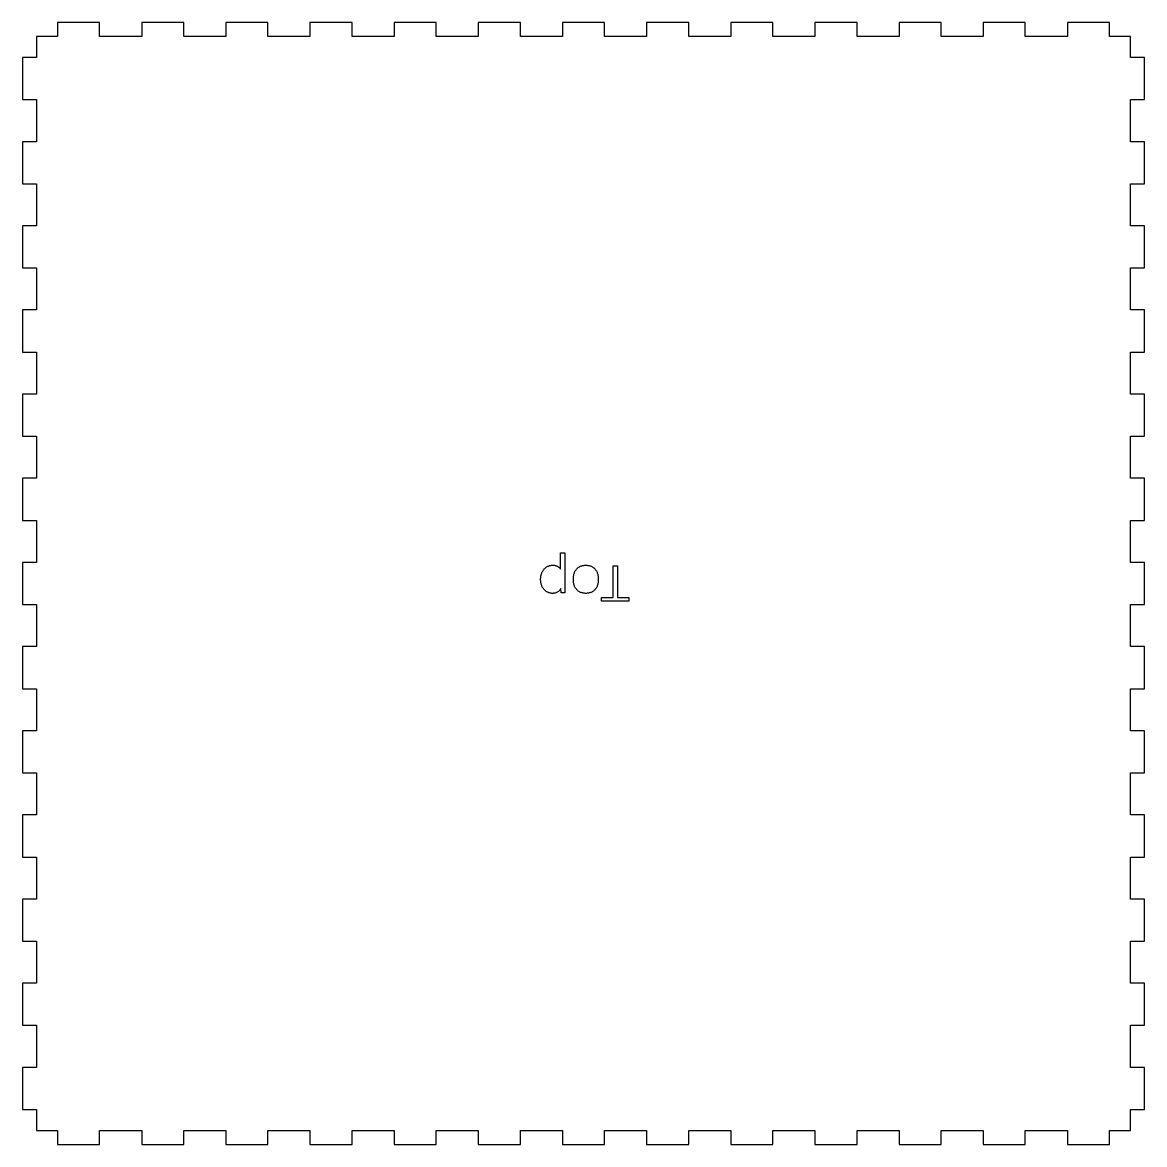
# Model space of a CAD drawing. Header units: millimetres. Extents: x -726 to -486, y -483 to -243.
import ezdxf

# ---------------------------------------------------------------- set-up
doc = ezdxf.new("R2010")
doc.units = ezdxf.units.MM
doc.layers.get('0').update_dxf_attribs({"linetype": 'CONTINUOUS'})

msp = doc.modelspace()

# ---------------------------------------------------------------- linework, layer by layer
for points in [[(-718.5, -480), (-718.5, -483), (-709.5, -483), (-709.5, -480), (-700.5, -480), (-700.5, -483), (-691.5, -483), (-691.5, -480), (-682.5, -480), (-682.5, -483), (-673.5, -483), (-673.5, -480), (-664.5, -480), (-664.5, -483), (-655.5, -483), (-655.5, -480), (-646.5, -480), (-646.5, -483), (-637.5, -483), (-637.5, -480), (-628.5, -480), (-628.5, -483), (-619.5, -483), (-619.5, -480), (-610.5, -480), (-610.5, -483), (-601.5, -483), (-601.5, -480), (-592.5, -480), (-592.5, -483), (-583.5, -483), (-583.5, -480), (-574.5, -480), (-574.5, -483), (-565.5, -483), (-565.5, -480), (-556.5, -480), (-556.5, -483), (-547.5, -483), (-547.5, -480), (-538.5, -480), (-538.5, -483), (-529.5, -483), (-529.5, -480), (-520.5, -480), (-520.5, -483), (-511.5, -483), (-511.5, -480), (-502.5, -480), (-502.5, -483), (-493.5, -483), (-493.5, -480), (-489, -480), (-489, -475.5), (-486, -475.5), (-486, -466.5), (-489, -466.5), (-489, -457.5), (-486, -457.5), (-486, -448.5), (-489, -448.5), (-489, -439.5), (-486, -439.5), (-486, -430.5), (-489, -430.5), (-489, -421.5), (-486, -421.5), (-486, -412.5), (-489, -412.5), (-489, -403.5), (-486, -403.5), (-486, -394.5), (-489, -394.5), (-489, -385.5), (-486, -385.5), (-486, -376.5), (-489, -376.5), (-489, -367.5), (-486, -367.5), (-486, -358.5), (-489, -358.5), (-489, -349.5), (-486, -349.5), (-486, -340.5), (-489, -340.5), (-489, -331.5), (-486, -331.5), (-486, -322.5), (-489, -322.5), (-489, -313.5), (-486, -313.5), (-486, -304.5), (-489, -304.5), (-489, -295.5), (-486, -295.5), (-486, -286.5), (-489, -286.5), (-489, -277.5), (-486, -277.5), (-486, -268.5), (-489, -268.5), (-489, -259.5), (-486, -259.5), (-486, -250.5), (-489, -250.5), (-489, -246), (-493.5, -246), (-493.5, -243), (-502.5, -243), (-502.5, -246), (-511.5, -246), (-511.5, -243), (-520.5, -243), (-520.5, -246), (-529.5, -246), (-529.5, -243), (-538.5, -243), (-538.5, -246), (-547.5, -246), (-547.5, -243), (-556.5, -243), (-556.5, -246), (-565.5, -246), (-565.5, -243), (-574.5, -243), (-574.5, -246), (-583.5, -246), (-583.5, -243), (-592.5, -243), (-592.5, -246), (-601.5, -246), (-601.5, -243), (-610.5, -243), (-610.5, -246), (-619.5, -246), (-619.5, -243), (-628.5, -243), (-628.5, -246), (-637.5, -246), (-637.5, -243), (-646.5, -243), (-646.5, -246), (-655.5, -246), (-655.5, -243), (-664.5, -243), (-664.5, -246), (-673.5, -246), (-673.5, -243), (-682.5, -243), (-682.5, -246), (-691.5, -246), (-691.5, -243), (-700.5, -243), (-700.5, -246), (-709.5, -246), (-709.5, -243), (-718.5, -243), (-718.5, -246), (-723, -246), (-723, -250.5), (-726, -250.5), (-726, -259.5), (-723, -259.5), (-723, -268.5), (-726, -268.5), (-726, -277.5), (-723, -277.5), (-723, -286.5), (-726, -286.5), (-726, -295.5), (-723, -295.5), (-723, -304.5), (-726, -304.5), (-726, -313.5), (-723, -313.5), (-723, -322.5), (-726, -322.5), (-726, -331.5), (-723, -331.5), (-723, -340.5), (-726, -340.5), (-726, -349.5), (-723, -349.5), (-723, -358.5), (-726, -358.5), (-726, -367.5), (-723, -367.5), (-723, -376.5), (-726, -376.5), (-726, -385.5), (-723, -385.5), (-723, -394.5), (-726, -394.5), (-726, -403.5), (-723, -403.5), (-723, -412.5), (-726, -412.5), (-726, -421.5), (-723, -421.5), (-723, -430.5), (-726, -430.5), (-726, -439.5), (-723, -439.5), (-723, -448.5), (-726, -448.5), (-726, -457.5), (-723, -457.5), (-723, -466.5), (-726, -466.5), (-726, -475.5), (-723, -475.5), (-723, -480)], [(-611.015, -359.818), (-610.949, -359.91), (-610.923, -359.952), (-610.923, -356.412), (-609.987, -356.412), (-609.987, -364.968), (-610.767, -364.968), (-610.868, -364.094), (-610.921, -364.185), (-610.986, -364.284), (-611.055, -364.378), (-611.129, -364.466), (-611.205, -364.549), (-611.286, -364.626), (-611.371, -364.698), (-611.46, -364.764), (-611.553, -364.824), (-611.649, -364.879), (-611.747, -364.928), (-611.848, -364.971), (-611.95, -365.008), (-612.056, -365.04), (-612.163, -365.066), (-612.272, -365.086), (-612.384, -365.1), (-612.499, -365.109), (-612.615, -365.112), (-612.749, -365.108), (-612.88, -365.098), (-613.01, -365.08), (-613.138, -365.054), (-613.264, -365.022), (-613.389, -364.982), (-613.512, -364.936), (-613.633, -364.882), (-613.752, -364.82), (-613.869, -364.752), (-613.983, -364.677), (-614.093, -364.596), (-614.198, -364.508), (-614.299, -364.414), (-614.395, -364.314), (-614.487, -364.208), (-614.575, -364.095), (-614.658, -363.976), (-614.737, -363.851), (-614.811, -363.72), (-614.879, -363.583), (-614.941, -363.441), (-614.995, -363.293), (-615.041, -363.14), (-615.081, -362.982), (-615.113, -362.819), (-615.139, -362.65), (-615.157, -362.476), (-615.167, -362.297), (-615.171, -362.112), (-615.167, -361.925), (-615.156, -361.744), (-615.138, -361.567), (-615.113, -361.397), (-615.08, -361.231), (-615.04, -361.072), (-614.993, -360.917), (-614.939, -360.768), (-614.877, -360.624), (-614.808, -360.486), (-614.733, -360.354), (-614.654, -360.228), (-614.57, -360.108), (-614.482, -359.994), (-614.389, -359.887), (-614.291, -359.787), (-614.19, -359.693), (-614.083, -359.605), (-613.972, -359.523), (-613.857, -359.448), (-613.739, -359.38), (-613.618, -359.318), (-613.496, -359.264), (-613.372, -359.218), (-613.246, -359.178), (-613.119, -359.146), (-612.99, -359.12), (-612.859, -359.102), (-612.726, -359.092), (-612.591, -359.088), (-612.467, -359.091), (-612.346, -359.1), (-612.228, -359.114), (-612.113, -359.134), (-612.002, -359.16), (-611.894, -359.192), (-611.79, -359.229), (-611.689, -359.272), (-611.591, -359.321), (-611.496, -359.376), (-611.405, -359.436), (-611.319, -359.502), (-611.236, -359.573), (-611.158, -359.649), (-611.084, -359.731)], [(-605.806, -359.102), (-605.657, -359.091), (-605.505, -359.088), (-605.352, -359.091), (-605.202, -359.102), (-605.056, -359.119), (-604.913, -359.143), (-604.774, -359.173), (-604.638, -359.211), (-604.505, -359.256), (-604.376, -359.307), (-604.25, -359.365), (-604.128, -359.43), (-604.01, -359.502), (-603.897, -359.58), (-603.789, -359.665), (-603.686, -359.756), (-603.589, -359.854), (-603.496, -359.959), (-603.409, -360.07), (-603.326, -360.188), (-603.249, -360.313), (-603.177, -360.444), (-603.111, -360.582), (-603.052, -360.725), (-603, -360.875), (-602.954, -361.032), (-602.916, -361.194), (-602.885, -361.363), (-602.86, -361.538), (-602.843, -361.719), (-602.832, -361.906), (-602.829, -362.1), (-602.832, -362.295), (-602.843, -362.483), (-602.86, -362.665), (-602.885, -362.841), (-602.916, -363.01), (-602.954, -363.172), (-603, -363.329), (-603.052, -363.479), (-603.111, -363.622), (-603.177, -363.759), (-603.249, -363.89), (-603.326, -364.014), (-603.409, -364.131), (-603.496, -364.242), (-603.589, -364.346), (-603.686, -364.444), (-603.789, -364.535), (-603.897, -364.62), (-604.01, -364.698), (-604.128, -364.77), (-604.25, -364.835), (-604.376, -364.893), (-604.505, -364.944), (-604.638, -364.989), (-604.774, -365.026), (-604.913, -365.057), (-605.056, -365.081), (-605.202, -365.098), (-605.352, -365.109), (-605.505, -365.112), (-605.657, -365.109), (-605.806, -365.098), (-605.951, -365.081), (-606.093, -365.057), (-606.232, -365.026), (-606.367, -364.989), (-606.499, -364.944), (-606.628, -364.893), (-606.754, -364.835), (-606.876, -364.77), (-606.994, -364.698), (-607.107, -364.62), (-607.215, -364.535), (-607.317, -364.444), (-607.414, -364.346), (-607.507, -364.242), (-607.594, -364.131), (-607.676, -364.014), (-607.752, -363.89), (-607.824, -363.759), (-607.89, -363.622), (-607.948, -363.479), (-608, -363.329), (-608.045, -363.172), (-608.083, -363.01), (-608.114, -362.841), (-608.138, -362.665), (-608.155, -362.483), (-608.166, -362.295), (-608.169, -362.1), (-608.166, -361.906), (-608.155, -361.719), (-608.138, -361.538), (-608.114, -361.363), (-608.083, -361.194), (-608.045, -361.032), (-608, -360.875), (-607.948, -360.725), (-607.89, -360.582), (-607.824, -360.444), (-607.752, -360.313), (-607.676, -360.188), (-607.594, -360.07), (-607.507, -359.959), (-607.414, -359.854), (-607.317, -359.756), (-607.215, -359.665), (-607.107, -359.58), (-606.994, -359.502), (-606.876, -359.43), (-606.754, -359.365), (-606.628, -359.307), (-606.499, -359.256), (-606.367, -359.211), (-606.232, -359.173), (-606.093, -359.143), (-605.951, -359.119)], [(-599.679, -359.232), (-598.743, -359.232), (-598.743, -365.964), (-596.283, -365.964), (-596.283, -366.768), (-602.151, -366.768), (-602.151, -365.964), (-599.679, -365.964)]]:
    msp.add_lwpolyline(points, close=True)

doc.saveas('drawing.dxf')
